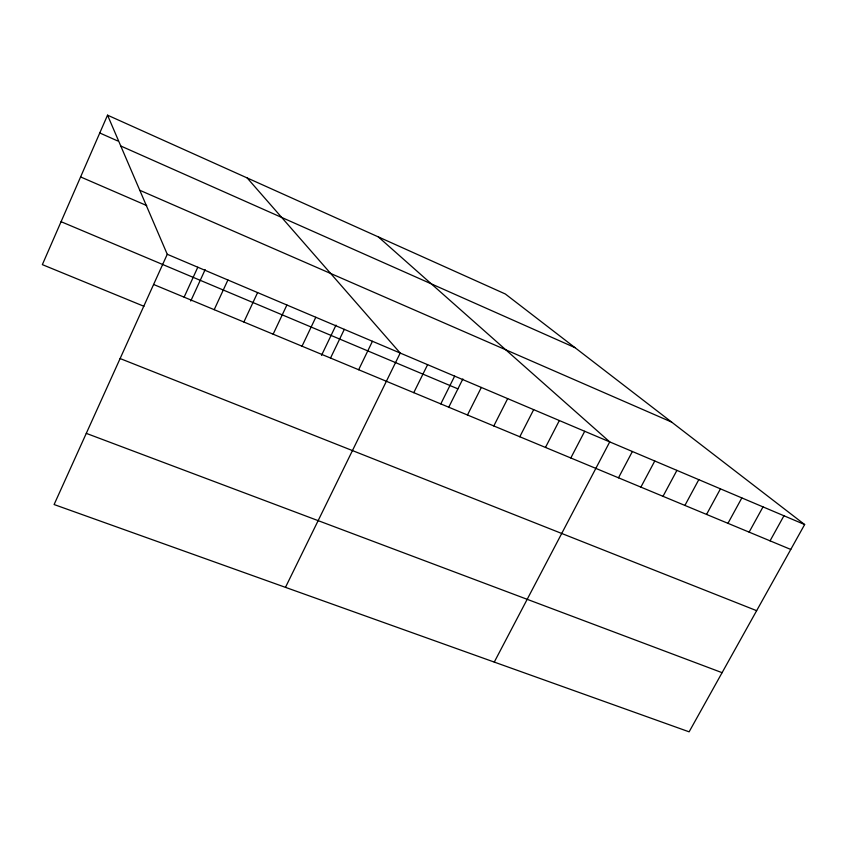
<?xml version="1.0" encoding="UTF-8"?>
<svg xmlns="http://www.w3.org/2000/svg" width="847" height="847" viewBox="0 0 847 847"><rect width="100%" height="100%" fill="white"/><g stroke="black" fill="none" stroke-linecap="round" stroke-linejoin="round"><path stroke-width="1.27" d="M107.537 115.171L167.261 254.28L54.102 504.537L689.119 731.829L804.65 524.547L505.341 293.994L107.537 115.171L42.35 264.635L143.948 306.296M184.117 297.159L197.796 267.229M190.755 301.024L205.154 269.611M214.206 309.674L227.907 279.997M243.883 322.008L257.604 292.586M273.147 334.184L286.9 305.005M302.03 346.201L315.804 317.265M321.521 355.369L336.015 325.121M330.531 358.048L344.316 329.356M358.641 369.737L372.447 341.288M285.471 587.352L400.208 353.051L247.155 177.934M413.77 392.669L427.608 364.676M440.8 403.903L454.648 376.132M448.603 407.492L462.875 378.927M467.47 414.998L481.329 387.45M493.801 425.956L507.671 398.619M519.804 436.766L533.674 409.652M545.468 447.438L559.348 420.536M570.814 457.973L584.705 431.282M494.267 662.089L609.734 441.901L378.302 236.885M618.49 477.803L632.381 451.504M640.883 487.12L654.773 461.001M663.01 496.321L676.912 470.381M684.905 505.426L698.796 479.667M706.546 514.425L720.448 488.846M727.954 523.33L741.845 497.92M749.129 532.128L763.009 506.898M770.061 540.841L783.941 515.77M86.288 433.368L722.089 672.677M120.115 358.556L756.646 610.676M153.614 284.476L790.77 549.449M61.079 221.692L457.909 388.868M167.261 254.28L804.65 524.547M80.603 176.938L146.711 205.567M139.787 190.279L671.639 422.092M99.766 132.979L117.701 140.951M120.772 146.002L574.997 347.651"/></g></svg>
